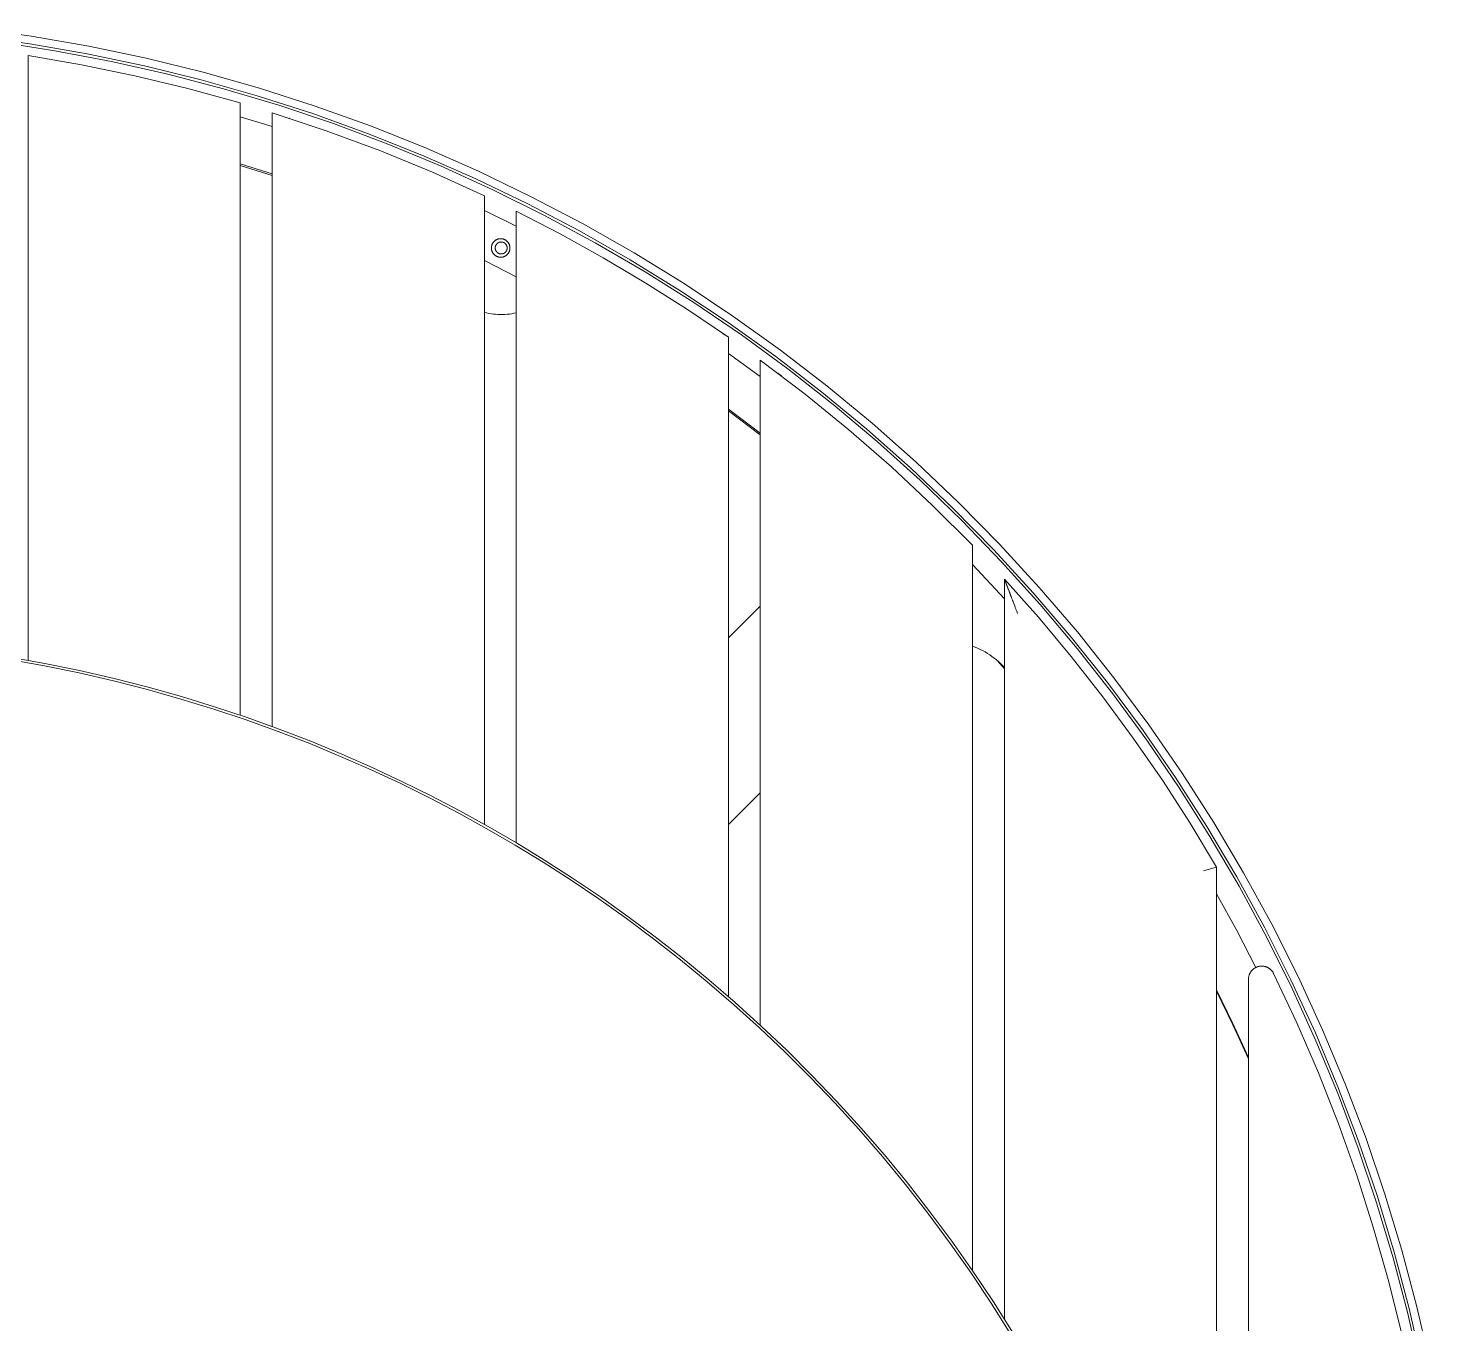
# Model space of a CAD drawing. Header units: millimetres. Extents: x 492 to 7139, y 278 to 5201.
# Drawn here: x 4911 to 5439, y 1213 to 1702 of the extents above; entities that cross this region are included whole.
import ezdxf

# ---------------------------------------------------------------- set-up
doc = ezdxf.new("R2010")
doc.units = ezdxf.units.MM
doc.layers.add('ZANO_R', color=7, linetype='Continuous', lineweight=0)

msp = doc.modelspace()

# ---------------------------------------------------------------- linework, layer by layer
at = {"layer": 'ZANO_R'}
for p, q in [((4890.08, 1701.76), (4911.96, 1698.72)), ((4889.71, 1698.78), (4911.49, 1695.76)), ((4899.53, 1696.5), (4920.99, 1693.18)), ((4911.96, 1698.72), (4933.72, 1694.92)), ((4931.04, 1687.92), (4910.83, 1691.43)), ((4910.83, 1691.43), (4910.83, 1463.36)), ((4911.49, 1695.76), (4933.16, 1691.98)), ((4920.99, 1693.18), (4942.33, 1689.12)), ((4933.16, 1691.98), (4954.68, 1687.46)), ((4933.72, 1694.92), (4955.35, 1690.38)), ((4951.12, 1683.76), (4931.04, 1687.92)), ((4942.33, 1689.12), (4963.51, 1684.34)), ((4954.68, 1687.46), (4976.03, 1682.19)), ((4955.35, 1690.38), (4976.8, 1685.09)), ((4971.06, 1678.95), (4951.12, 1683.76)), ((4963.51, 1684.34), (4984.52, 1678.84)), ((4976.03, 1682.19), (4997.19, 1676.2)), ((4976.8, 1685.09), (4998.05, 1679.07)), ((4990.83, 1673.49), (4971.06, 1678.95)), ((4984.52, 1678.84), (5005.33, 1672.63)), ((4997.19, 1676.2), (5018.12, 1669.47)), ((4998.05, 1679.07), (5019.09, 1672.31)), ((4990.83, 1442.62), (4990.83, 1673.49)), ((5023.22, 1663.03), (5002.83, 1669.84)), ((5002.83, 1669.84), (5002.83, 1438.38)), ((5005.33, 1672.63), (5025.92, 1665.7)), ((5019.09, 1672.31), (5039.88, 1664.84)), ((4990.83, 1668.28), (5002.83, 1664.59)), ((5009.22, 1667.79), (5009.39, 1667.73)), ((5018.12, 1669.47), (5038.82, 1662.03)), ((5025.92, 1665.7), (5046.25, 1658.08)), ((5039.88, 1664.84), (5060.4, 1656.65)), ((5043.37, 1655.53), (5023.22, 1663.03)), ((5038.82, 1662.03), (5059.24, 1653.88)), ((5063.24, 1647.35), (5043.37, 1655.53)), ((5046.25, 1658.08), (5066.32, 1649.77)), ((5060.4, 1656.65), (5080.62, 1647.75)), ((5002.83, 1646.73), (4990.83, 1650.53)), ((4990.83, 1649.91), (5002.83, 1646.11)), ((5059.24, 1653.88), (5079.37, 1645.03)), ((5066.32, 1649.77), (5086.08, 1640.78)), ((5082.83, 1638.5), (5063.24, 1647.35)), ((5079.37, 1645.03), (5099.18, 1635.49)), ((5080.62, 1647.75), (5100.53, 1638.17)), ((5082.83, 1401.5), (5082.83, 1638.5)), ((5086.08, 1640.78), (5105.53, 1631.12)), ((5100.53, 1638.17), (5120.09, 1627.9)), ((5082.83, 1632.96), (5094.83, 1627.08)), ((5099.18, 1635.49), (5118.65, 1625.27)), ((5111.38, 1624.11), (5094.83, 1632.67)), ((5094.83, 1632.67), (5094.83, 1394.55)), ((5105.53, 1631.12), (5124.64, 1620.8)), ((5120.09, 1627.9), (5139.29, 1616.96)), ((5088.32, 1622.26), (5088.2, 1622.24)), ((5088.44, 1622.29), (5088.32, 1622.26)), ((5088.56, 1622.3), (5088.44, 1622.29)), ((5088.68, 1622.31), (5088.56, 1622.3)), ((5088.8, 1622.32), (5088.68, 1622.31)), ((5088.92, 1622.33), (5088.8, 1622.32)), ((5089.04, 1622.33), (5088.92, 1622.33)), ((5089.16, 1622.32), (5089.04, 1622.33)), ((5089.28, 1622.31), (5089.16, 1622.32)), ((5089.4, 1622.3), (5089.28, 1622.31)), ((5089.52, 1622.29), (5089.4, 1622.3)), ((5089.64, 1622.26), (5089.52, 1622.29)), ((5089.76, 1622.24), (5089.64, 1622.26)), ((5127.67, 1615.07), (5111.38, 1624.11)), ((5118.65, 1625.27), (5137.76, 1614.38)), ((5085.49, 1619.07), (5085.48, 1618.95)), ((5085.48, 1618.95), (5085.48, 1618.83)), ((5085.48, 1618.71), (5085.48, 1618.83)), ((5085.49, 1618.59), (5085.48, 1618.71)), ((5085.5, 1619.19), (5085.49, 1619.07)), ((5085.5, 1618.47), (5085.49, 1618.59)), ((5085.51, 1619.31), (5085.5, 1619.19)), ((5085.51, 1618.35), (5085.5, 1618.47)), ((5085.53, 1619.43), (5085.51, 1619.31)), ((5085.53, 1618.23), (5085.51, 1618.35)), ((5085.55, 1619.55), (5085.53, 1619.43)), ((5085.55, 1618.11), (5085.53, 1618.23)), ((5085.58, 1619.66), (5085.55, 1619.55)), ((5085.58, 1617.99), (5085.55, 1618.11)), ((5085.61, 1619.78), (5085.58, 1619.66)), ((5085.61, 1617.87), (5085.58, 1617.99)), ((5085.65, 1619.9), (5085.61, 1619.78)), ((5085.65, 1617.76), (5085.61, 1617.87)), ((5085.69, 1620.01), (5085.65, 1619.9)), ((5085.69, 1617.64), (5085.65, 1617.76)), ((5085.73, 1620.12), (5085.69, 1620.01)), ((5085.73, 1617.53), (5085.69, 1617.64)), ((5085.78, 1620.24), (5085.73, 1620.12)), ((5085.78, 1617.42), (5085.73, 1617.53)), ((5085.83, 1620.35), (5085.78, 1620.24)), ((5085.83, 1617.31), (5085.78, 1617.42)), ((5085.88, 1620.45), (5085.83, 1620.35)), ((5085.88, 1617.2), (5085.83, 1617.31)), ((5085.94, 1620.56), (5085.88, 1620.45)), ((5085.94, 1617.09), (5085.88, 1617.2)), ((5086, 1620.66), (5085.94, 1620.56)), ((5086, 1616.99), (5085.94, 1617.09)), ((5086.07, 1620.77), (5086, 1620.66)), ((5086.07, 1616.89), (5086, 1616.99)), ((5086.13, 1620.86), (5086.07, 1620.77)), ((5086.21, 1620.96), (5086.13, 1620.86)), ((5086.28, 1621.06), (5086.21, 1620.96)), ((5086.36, 1621.15), (5086.28, 1621.06)), ((5086.44, 1621.24), (5086.36, 1621.15)), ((5086.53, 1621.32), (5086.44, 1621.24)), ((5086.61, 1621.41), (5086.53, 1621.32)), ((5086.7, 1621.49), (5086.61, 1621.41)), ((5086.8, 1621.56), (5086.7, 1621.49)), ((5086.89, 1621.64), (5086.8, 1621.56)), ((5086.99, 1621.71), (5086.89, 1621.64)), ((5086.94, 1619.06), (5086.93, 1618.98)), ((5086.93, 1618.98), (5086.93, 1618.9)), ((5086.93, 1618.9), (5086.93, 1618.83)), ((5086.93, 1618.75), (5086.93, 1618.83)), ((5086.93, 1618.67), (5086.93, 1618.75)), ((5086.94, 1618.59), (5086.93, 1618.67)), ((5086.95, 1619.14), (5086.94, 1619.06)), ((5086.95, 1618.52), (5086.94, 1618.59)), ((5086.96, 1619.21), (5086.95, 1619.14)), ((5086.96, 1618.44), (5086.95, 1618.52)), ((5086.98, 1619.29), (5086.96, 1619.21)), ((5086.98, 1618.36), (5086.96, 1618.44)), ((5086.99, 1619.37), (5086.98, 1619.29)), ((5086.99, 1618.29), (5086.98, 1618.36)), ((5087.09, 1621.77), (5086.99, 1621.71)), ((5087.01, 1619.44), (5086.99, 1619.37)), ((5087.01, 1618.21), (5086.99, 1618.29)), ((5087.04, 1619.52), (5087.01, 1619.44)), ((5087.04, 1618.14), (5087.01, 1618.21)), ((5087.06, 1619.59), (5087.04, 1619.52)), ((5087.06, 1618.07), (5087.04, 1618.14)), ((5087.09, 1619.66), (5087.06, 1619.59)), ((5087.09, 1617.99), (5087.06, 1618.07)), ((5087.2, 1621.84), (5087.09, 1621.77)), ((5087.12, 1619.73), (5087.09, 1619.66)), ((5087.12, 1617.92), (5087.09, 1617.99)), ((5087.15, 1619.8), (5087.12, 1619.73)), ((5087.15, 1617.85), (5087.12, 1617.92)), ((5087.19, 1619.87), (5087.15, 1619.8)), ((5087.19, 1617.78), (5087.15, 1617.85)), ((5087.22, 1619.94), (5087.19, 1619.87)), ((5087.22, 1617.71), (5087.19, 1617.78)), ((5087.3, 1621.9), (5087.2, 1621.84)), ((5087.26, 1620.01), (5087.22, 1619.94)), ((5087.26, 1617.65), (5087.22, 1617.71)), ((5087.31, 1620.07), (5087.26, 1620.01)), ((5087.31, 1617.58), (5087.26, 1617.65)), ((5087.41, 1621.95), (5087.3, 1621.9)), ((5087.35, 1620.14), (5087.31, 1620.07)), ((5087.35, 1617.52), (5087.31, 1617.58)), ((5087.4, 1620.2), (5087.35, 1620.14)), ((5087.4, 1617.45), (5087.35, 1617.52)), ((5087.44, 1620.26), (5087.4, 1620.2)), ((5087.44, 1617.39), (5087.4, 1617.45)), ((5087.52, 1622.01), (5087.41, 1621.95)), ((5087.5, 1620.32), (5087.44, 1620.26)), ((5087.5, 1617.34), (5087.44, 1617.39)), ((5087.55, 1620.38), (5087.5, 1620.32)), ((5087.55, 1617.28), (5087.5, 1617.34)), ((5087.63, 1622.05), (5087.52, 1622.01)), ((5087.6, 1620.43), (5087.55, 1620.38)), ((5087.6, 1617.22), (5087.55, 1617.28)), ((5087.66, 1620.49), (5087.6, 1620.43)), ((5087.66, 1617.17), (5087.6, 1617.22)), ((5087.74, 1622.1), (5087.63, 1622.05)), ((5087.72, 1620.54), (5087.66, 1620.49)), ((5087.72, 1617.12), (5087.66, 1617.17)), ((5087.78, 1620.59), (5087.72, 1620.54)), ((5087.78, 1617.07), (5087.72, 1617.12)), ((5087.85, 1622.14), (5087.74, 1622.1)), ((5087.84, 1620.63), (5087.78, 1620.59)), ((5087.84, 1617.02), (5087.78, 1617.07)), ((5087.9, 1620.68), (5087.84, 1620.63)), ((5087.9, 1616.98), (5087.84, 1617.02)), ((5087.97, 1622.18), (5087.85, 1622.14)), ((5087.97, 1620.72), (5087.9, 1620.68)), ((5087.97, 1616.93), (5087.9, 1616.98)), ((5088.08, 1622.21), (5087.97, 1622.18)), ((5088.03, 1620.76), (5087.97, 1620.72)), ((5088.1, 1620.8), (5088.03, 1620.76)), ((5088.2, 1622.24), (5088.08, 1622.21)), ((5088.17, 1620.84), (5088.1, 1620.8)), ((5088.24, 1620.87), (5088.17, 1620.84)), ((5088.31, 1620.9), (5088.24, 1620.87)), ((5088.38, 1620.93), (5088.31, 1620.9)), ((5088.45, 1620.96), (5088.38, 1620.93)), ((5088.53, 1620.98), (5088.45, 1620.96)), ((5088.6, 1621), (5088.53, 1620.98)), ((5088.68, 1621.02), (5088.6, 1621)), ((5088.75, 1621.04), (5088.68, 1621.02)), ((5088.83, 1621.05), (5088.75, 1621.04)), ((5088.91, 1621.06), (5088.83, 1621.05)), ((5088.99, 1621.07), (5088.91, 1621.06)), ((5089.06, 1621.07), (5088.99, 1621.07)), ((5089.14, 1621.08), (5089.06, 1621.07)), ((5089.22, 1621.08), (5089.14, 1621.08)), ((5089.3, 1621.07), (5089.22, 1621.08)), ((5089.37, 1621.07), (5089.3, 1621.07)), ((5089.45, 1621.06), (5089.37, 1621.07)), ((5089.53, 1621.05), (5089.45, 1621.06)), ((5089.6, 1621.04), (5089.53, 1621.05)), ((5089.68, 1621.02), (5089.6, 1621.04)), ((5089.76, 1621), (5089.68, 1621.02)), ((5089.88, 1622.21), (5089.76, 1622.24)), ((5089.83, 1620.98), (5089.76, 1621)), ((5089.9, 1620.96), (5089.83, 1620.98)), ((5089.99, 1622.18), (5089.88, 1622.21)), ((5089.98, 1620.93), (5089.9, 1620.96)), ((5090.05, 1620.9), (5089.98, 1620.93)), ((5090.11, 1622.14), (5089.99, 1622.18)), ((5090.12, 1620.87), (5090.05, 1620.9)), ((5090.22, 1622.1), (5090.11, 1622.14)), ((5090.19, 1620.84), (5090.12, 1620.87)), ((5090.26, 1620.8), (5090.19, 1620.84)), ((5090.33, 1622.05), (5090.22, 1622.1)), ((5090.33, 1620.76), (5090.26, 1620.8)), ((5090.44, 1622.01), (5090.33, 1622.05)), ((5090.39, 1620.72), (5090.33, 1620.76)), ((5090.46, 1620.68), (5090.39, 1620.72)), ((5090.46, 1616.98), (5090.39, 1616.93)), ((5090.55, 1621.95), (5090.44, 1622.01)), ((5090.52, 1620.63), (5090.46, 1620.68)), ((5090.52, 1617.02), (5090.46, 1616.98)), ((5090.58, 1620.59), (5090.52, 1620.63)), ((5090.58, 1617.07), (5090.52, 1617.02)), ((5090.66, 1621.9), (5090.55, 1621.95)), ((5090.64, 1620.54), (5090.58, 1620.59)), ((5090.64, 1617.12), (5090.58, 1617.07)), ((5090.7, 1620.49), (5090.64, 1620.54)), ((5090.7, 1617.17), (5090.64, 1617.12)), ((5090.76, 1621.84), (5090.66, 1621.9)), ((5090.76, 1620.43), (5090.7, 1620.49)), ((5090.76, 1617.22), (5090.7, 1617.17)), ((5090.87, 1621.77), (5090.76, 1621.84)), ((5090.81, 1620.38), (5090.76, 1620.43)), ((5090.81, 1617.28), (5090.76, 1617.22)), ((5090.86, 1620.32), (5090.81, 1620.38)), ((5090.86, 1617.34), (5090.81, 1617.28)), ((5090.91, 1620.26), (5090.86, 1620.32)), ((5090.91, 1617.39), (5090.86, 1617.34)), ((5090.97, 1621.71), (5090.87, 1621.77)), ((5090.96, 1620.2), (5090.91, 1620.26)), ((5090.96, 1617.45), (5090.91, 1617.39)), ((5091.01, 1620.14), (5090.96, 1620.2)), ((5091.01, 1617.52), (5090.96, 1617.45)), ((5091.07, 1621.64), (5090.97, 1621.71)), ((5091.05, 1620.07), (5091.01, 1620.14)), ((5091.05, 1617.58), (5091.01, 1617.52)), ((5091.09, 1620.01), (5091.05, 1620.07)), ((5091.09, 1617.65), (5091.05, 1617.58)), ((5091.16, 1621.56), (5091.07, 1621.64)), ((5091.13, 1619.94), (5091.09, 1620.01)), ((5091.13, 1617.71), (5091.09, 1617.65)), ((5091.17, 1619.87), (5091.13, 1619.94)), ((5091.17, 1617.78), (5091.13, 1617.71)), ((5091.26, 1621.49), (5091.16, 1621.56)), ((5091.21, 1619.8), (5091.17, 1619.87)), ((5091.21, 1617.85), (5091.17, 1617.78)), ((5091.24, 1619.73), (5091.21, 1619.8)), ((5091.24, 1617.92), (5091.21, 1617.85)), ((5091.27, 1619.66), (5091.24, 1619.73)), ((5091.27, 1617.99), (5091.24, 1617.92)), ((5091.35, 1621.41), (5091.26, 1621.49)), ((5091.3, 1619.59), (5091.27, 1619.66)), ((5091.3, 1618.07), (5091.27, 1617.99)), ((5091.32, 1619.52), (5091.3, 1619.59)), ((5091.32, 1618.14), (5091.3, 1618.07)), ((5091.34, 1619.44), (5091.32, 1619.52)), ((5091.34, 1618.21), (5091.32, 1618.14)), ((5091.36, 1619.37), (5091.34, 1619.44)), ((5091.36, 1618.29), (5091.34, 1618.21)), ((5091.43, 1621.32), (5091.35, 1621.41)), ((5091.38, 1619.29), (5091.36, 1619.37)), ((5091.38, 1618.36), (5091.36, 1618.29)), ((5091.4, 1619.21), (5091.38, 1619.29)), ((5091.4, 1618.44), (5091.38, 1618.36)), ((5091.41, 1619.14), (5091.4, 1619.21)), ((5091.41, 1618.52), (5091.4, 1618.44)), ((5091.42, 1619.06), (5091.41, 1619.14)), ((5091.42, 1618.59), (5091.41, 1618.52)), ((5091.42, 1618.98), (5091.42, 1619.06)), ((5091.43, 1618.9), (5091.42, 1618.98)), ((5091.43, 1618.75), (5091.42, 1618.67)), ((5091.42, 1618.67), (5091.42, 1618.59)), ((5091.52, 1621.24), (5091.43, 1621.32)), ((5091.43, 1618.83), (5091.43, 1618.9)), ((5091.43, 1618.83), (5091.43, 1618.75)), ((5091.6, 1621.15), (5091.52, 1621.24)), ((5091.68, 1621.06), (5091.6, 1621.15)), ((5091.75, 1620.96), (5091.68, 1621.06)), ((5091.83, 1620.86), (5091.75, 1620.96)), ((5091.89, 1620.77), (5091.83, 1620.86)), ((5091.96, 1620.66), (5091.89, 1620.77)), ((5091.96, 1616.99), (5091.89, 1616.89)), ((5092.02, 1620.56), (5091.96, 1620.66)), ((5092.02, 1617.09), (5091.96, 1616.99)), ((5092.08, 1620.45), (5092.02, 1620.56)), ((5092.08, 1617.2), (5092.02, 1617.09)), ((5092.13, 1620.35), (5092.08, 1620.45)), ((5092.13, 1617.31), (5092.08, 1617.2)), ((5092.18, 1620.24), (5092.13, 1620.35)), ((5092.18, 1617.42), (5092.13, 1617.31)), ((5092.23, 1620.12), (5092.18, 1620.24)), ((5092.23, 1617.53), (5092.18, 1617.42)), ((5092.27, 1620.01), (5092.23, 1620.12)), ((5092.27, 1617.64), (5092.23, 1617.53)), ((5092.31, 1619.9), (5092.27, 1620.01)), ((5092.31, 1617.76), (5092.27, 1617.64)), ((5092.35, 1619.78), (5092.31, 1619.9)), ((5092.35, 1617.87), (5092.31, 1617.76)), ((5092.38, 1619.66), (5092.35, 1619.78)), ((5092.38, 1617.99), (5092.35, 1617.87)), ((5092.41, 1619.55), (5092.38, 1619.66)), ((5092.41, 1618.11), (5092.38, 1617.99)), ((5092.43, 1619.43), (5092.41, 1619.55)), ((5092.43, 1618.23), (5092.41, 1618.11)), ((5092.45, 1619.31), (5092.43, 1619.43)), ((5092.45, 1618.35), (5092.43, 1618.23)), ((5092.46, 1619.19), (5092.45, 1619.31)), ((5092.46, 1618.47), (5092.45, 1618.35)), ((5092.47, 1619.07), (5092.46, 1619.19)), ((5092.47, 1618.59), (5092.46, 1618.47)), ((5092.48, 1618.95), (5092.47, 1619.07)), ((5092.48, 1618.71), (5092.47, 1618.59)), ((5092.48, 1618.83), (5092.48, 1618.95)), ((5092.48, 1618.83), (5092.48, 1618.71)), ((5124.64, 1620.8), (5143.39, 1609.84)), ((5139.29, 1616.96), (5158.1, 1605.37)), ((5094.83, 1607.98), (5082.83, 1614.07)), ((5086.13, 1616.79), (5086.07, 1616.89)), ((5086.21, 1616.69), (5086.13, 1616.79)), ((5086.28, 1616.6), (5086.21, 1616.69)), ((5086.36, 1616.51), (5086.28, 1616.6)), ((5086.44, 1616.42), (5086.36, 1616.51)), ((5086.53, 1616.33), (5086.44, 1616.42)), ((5086.61, 1616.25), (5086.53, 1616.33)), ((5086.7, 1616.17), (5086.61, 1616.25)), ((5086.8, 1616.09), (5086.7, 1616.17)), ((5086.89, 1616.02), (5086.8, 1616.09)), ((5086.99, 1615.95), (5086.89, 1616.02)), ((5087.09, 1615.88), (5086.99, 1615.95)), ((5087.2, 1615.82), (5087.09, 1615.88)), ((5087.3, 1615.76), (5087.2, 1615.82)), ((5087.41, 1615.7), (5087.3, 1615.76)), ((5087.52, 1615.65), (5087.41, 1615.7)), ((5087.63, 1615.6), (5087.52, 1615.65)), ((5087.74, 1615.55), (5087.63, 1615.6)), ((5087.85, 1615.51), (5087.74, 1615.55)), ((5087.97, 1615.48), (5087.85, 1615.51)), ((5088.03, 1616.89), (5087.97, 1616.93)), ((5088.08, 1615.44), (5087.97, 1615.48)), ((5088.1, 1616.85), (5088.03, 1616.89)), ((5088.2, 1615.41), (5088.08, 1615.44)), ((5088.17, 1616.82), (5088.1, 1616.85)), ((5088.24, 1616.78), (5088.17, 1616.82)), ((5088.32, 1615.39), (5088.2, 1615.41)), ((5088.31, 1616.75), (5088.24, 1616.78)), ((5088.38, 1616.72), (5088.31, 1616.75)), ((5088.44, 1615.37), (5088.32, 1615.39)), ((5088.45, 1616.7), (5088.38, 1616.72)), ((5088.56, 1615.35), (5088.44, 1615.37)), ((5088.53, 1616.67), (5088.45, 1616.7)), ((5088.6, 1616.65), (5088.53, 1616.67)), ((5088.68, 1615.34), (5088.56, 1615.35)), ((5088.68, 1616.63), (5088.6, 1616.65)), ((5088.75, 1616.62), (5088.68, 1616.63)), ((5088.8, 1615.33), (5088.68, 1615.34)), ((5088.83, 1616.6), (5088.75, 1616.62)), ((5088.92, 1615.33), (5088.8, 1615.33)), ((5088.91, 1616.59), (5088.83, 1616.6)), ((5088.99, 1616.59), (5088.91, 1616.59)), ((5089.04, 1615.33), (5088.92, 1615.33)), ((5089.06, 1616.58), (5088.99, 1616.59)), ((5089.16, 1615.33), (5089.04, 1615.33)), ((5089.14, 1616.58), (5089.06, 1616.58)), ((5089.22, 1616.58), (5089.14, 1616.58)), ((5089.28, 1615.34), (5089.16, 1615.33)), ((5089.3, 1616.58), (5089.22, 1616.58)), ((5089.4, 1615.35), (5089.28, 1615.34)), ((5089.37, 1616.59), (5089.3, 1616.58)), ((5089.45, 1616.59), (5089.37, 1616.59)), ((5089.52, 1615.37), (5089.4, 1615.35)), ((5089.53, 1616.6), (5089.45, 1616.59)), ((5089.64, 1615.39), (5089.52, 1615.37)), ((5089.6, 1616.62), (5089.53, 1616.6)), ((5089.68, 1616.63), (5089.6, 1616.62)), ((5089.76, 1615.41), (5089.64, 1615.39)), ((5089.76, 1616.65), (5089.68, 1616.63)), ((5089.83, 1616.67), (5089.76, 1616.65)), ((5089.88, 1615.44), (5089.76, 1615.41)), ((5089.9, 1616.7), (5089.83, 1616.67)), ((5089.99, 1615.48), (5089.88, 1615.44)), ((5089.98, 1616.72), (5089.9, 1616.7)), ((5090.05, 1616.75), (5089.98, 1616.72)), ((5090.11, 1615.51), (5089.99, 1615.48)), ((5090.12, 1616.78), (5090.05, 1616.75)), ((5090.22, 1615.55), (5090.11, 1615.51)), ((5090.19, 1616.82), (5090.12, 1616.78)), ((5090.26, 1616.85), (5090.19, 1616.82)), ((5090.33, 1615.6), (5090.22, 1615.55)), ((5090.33, 1616.89), (5090.26, 1616.85)), ((5090.39, 1616.93), (5090.33, 1616.89)), ((5090.44, 1615.65), (5090.33, 1615.6)), ((5090.55, 1615.7), (5090.44, 1615.65)), ((5090.66, 1615.76), (5090.55, 1615.7)), ((5090.76, 1615.82), (5090.66, 1615.76)), ((5090.87, 1615.88), (5090.76, 1615.82)), ((5090.97, 1615.95), (5090.87, 1615.88)), ((5091.07, 1616.02), (5090.97, 1615.95)), ((5091.16, 1616.09), (5091.07, 1616.02)), ((5091.26, 1616.17), (5091.16, 1616.09)), ((5091.35, 1616.25), (5091.26, 1616.17)), ((5091.43, 1616.33), (5091.35, 1616.25)), ((5091.52, 1616.42), (5091.43, 1616.33)), ((5091.6, 1616.51), (5091.52, 1616.42)), ((5091.68, 1616.6), (5091.6, 1616.51)), ((5091.75, 1616.69), (5091.68, 1616.6)), ((5091.83, 1616.79), (5091.75, 1616.69)), ((5091.89, 1616.89), (5091.83, 1616.79)), ((5143.68, 1605.56), (5127.67, 1615.07)), ((5137.76, 1614.38), (5156.48, 1602.84)), ((5143.39, 1609.84), (5161.75, 1598.24)), ((5159.41, 1595.57), (5143.68, 1605.56)), ((5156.48, 1602.84), (5174.79, 1590.67)), ((5158.1, 1605.37), (5176.49, 1593.14)), ((5161.75, 1598.24), (5179.7, 1586.02)), ((5083.67, 1594.34), (5082.83, 1594.54)), ((5084.52, 1594.16), (5083.67, 1594.34)), ((5085.37, 1594.02), (5084.52, 1594.16)), ((5086.23, 1593.9), (5085.37, 1594.02)), ((5087.09, 1593.82), (5086.23, 1593.9)), ((5087.96, 1593.76), (5087.09, 1593.82)), ((5088.82, 1593.73), (5087.96, 1593.76)), ((5089.69, 1593.73), (5088.82, 1593.73)), ((5090.55, 1593.77), (5089.69, 1593.73)), ((5091.42, 1593.83), (5090.55, 1593.77)), ((5092.28, 1593.92), (5091.42, 1593.83)), ((5093.13, 1594.04), (5092.28, 1593.92)), ((5093.99, 1594.19), (5093.13, 1594.04)), ((5094.83, 1594.37), (5093.99, 1594.19)), ((5174.83, 1585.13), (5159.41, 1595.57)), ((5174.79, 1590.67), (5192.67, 1577.86)), ((5176.49, 1593.14), (5194.46, 1580.27)), ((5173.64, 1585.96), (5172.68, 1586.63)), ((5172.8, 1586.54), (5173.63, 1585.97)), ((5179.7, 1586.02), (5197.23, 1573.19)), ((5174.83, 1336.56), (5174.83, 1585.13)), ((5194.46, 1580.27), (5211.97, 1566.8)), ((5174.83, 1579.02), (5186.83, 1570.32)), ((5203.75, 1563.67), (5186.83, 1576.53)), ((5186.83, 1576.53), (5186.83, 1325.78)), ((5192.67, 1577.86), (5210.09, 1564.45)), ((5193.49, 1571.58), (5194.79, 1570.59)), ((5197.23, 1573.19), (5214.3, 1559.78)), ((5210.09, 1564.45), (5227.05, 1550.45)), ((5211.97, 1566.8), (5229, 1552.73)), ((5220.23, 1550.24), (5203.75, 1563.67)), ((5214.3, 1559.78), (5230.91, 1545.79)), ((5186.83, 1548.97), (5174.83, 1558.05)), ((5174.83, 1557.47), (5186.83, 1548.4)), ((5236.25, 1536.27), (5220.23, 1550.24)), ((5227.05, 1550.45), (5243.51, 1535.87)), ((5229, 1552.73), (5245.54, 1538.08)), ((5230.91, 1545.79), (5247.04, 1531.24)), ((5245.54, 1538.08), (5261.56, 1522.86)), ((5251.79, 1521.76), (5236.25, 1536.27)), ((5243.51, 1535.87), (5259.45, 1520.72)), ((5247.04, 1531.24), (5262.65, 1516.15)), ((5261.56, 1522.86), (5277.04, 1507.11)), ((5266.83, 1506.74), (5251.79, 1521.76)), ((5259.45, 1520.72), (5274.87, 1505.04)), ((5262.65, 1516.15), (5277.74, 1500.53)), ((5265.5, 1508.12), (5265.67, 1507.94)), ((5266.83, 1233.22), (5266.83, 1506.74)), ((5277.04, 1507.11), (5291.98, 1490.82)), ((5274.87, 1505.04), (5289.73, 1488.84)), ((5266.83, 1499.52), (5278.83, 1486.57)), ((5277.74, 1500.53), (5292.29, 1484.41)), ((5278.84, 1493.99), (5278.83, 1494)), ((5291.66, 1479.56), (5278.83, 1494)), ((5278.83, 1494), (5278.83, 1214.96)), ((5278.84, 1493.99), (5278.84, 1493.98)), ((5278.84, 1493.97), (5278.84, 1493.98)), ((5278.84, 1493.97), (5278.85, 1493.96)), ((5278.85, 1493.95), (5278.85, 1493.96)), ((5278.85, 1493.95), (5278.86, 1493.94)), ((5278.86, 1493.93), (5278.86, 1493.94)), ((5278.87, 1493.91), (5278.86, 1493.93)), ((5278.86, 1493.93), (5278.86, 1493.93)), ((5278.89, 1493.85), (5278.87, 1493.91)), ((5278.87, 1493.91), (5278.87, 1493.91)), ((5278.89, 1493.85), (5278.9, 1493.82)), ((5278.94, 1493.73), (5278.9, 1493.82)), ((5278.94, 1493.73), (5278.94, 1493.72)), ((5278.96, 1493.68), (5278.94, 1493.72)), ((5278.96, 1493.68), (5278.97, 1493.66)), ((5278.98, 1493.63), (5278.97, 1493.66)), ((5278.98, 1493.63), (5278.99, 1493.59)), ((5279.02, 1493.53), (5278.99, 1493.59)), ((5279.02, 1493.53), (5279.02, 1493.52)), ((5279.04, 1493.48), (5279.02, 1493.52)), ((5279.04, 1493.48), (5279.05, 1493.45)), ((5279.08, 1493.37), (5279.05, 1493.45)), ((5279.08, 1493.37), (5279.11, 1493.3)), ((5279.11, 1493.28), (5279.11, 1493.3)), ((5279.11, 1493.28), (5279.14, 1493.22)), ((5279.15, 1493.18), (5279.14, 1493.22)), ((5279.15, 1493.18), (5279.17, 1493.13)), ((5279.19, 1493.08), (5279.17, 1493.13)), ((5279.19, 1493.08), (5279.2, 1493.05)), ((5279.23, 1492.98), (5279.2, 1493.05)), ((5279.23, 1492.98), (5279.24, 1492.96)), ((5279.27, 1492.87), (5279.24, 1492.96)), ((5279.27, 1492.87), (5279.31, 1492.78)), ((5279.31, 1492.77), (5279.31, 1492.78)), ((5279.31, 1492.77), (5279.34, 1492.69)), ((5279.35, 1492.67), (5279.34, 1492.69)), ((5279.35, 1492.67), (5279.38, 1492.6)), ((5279.39, 1492.57), (5279.38, 1492.6)), ((5279.39, 1492.57), (5279.41, 1492.5)), ((5279.43, 1492.47), (5279.41, 1492.5)), ((5279.43, 1492.47), (5279.45, 1492.41)), ((5279.47, 1492.37), (5279.45, 1492.41)), ((5279.47, 1492.37), (5279.49, 1492.31)), ((5279.51, 1492.26), (5279.49, 1492.31)), ((5279.51, 1492.26), (5279.53, 1492.21)), ((5279.55, 1492.16), (5279.53, 1492.21)), ((5279.55, 1492.16), (5279.57, 1492.11)), ((5279.59, 1492.06), (5279.57, 1492.11)), ((5279.59, 1492.06), (5279.64, 1491.91)), ((5279.67, 1491.85), (5279.64, 1491.91)), ((5279.67, 1491.85), (5279.72, 1491.71)), ((5279.74, 1491.65), (5279.72, 1491.71)), ((5279.74, 1491.65), (5279.8, 1491.51)), ((5279.82, 1491.44), (5279.8, 1491.51)), ((5279.82, 1491.44), (5279.88, 1491.3)), ((5279.9, 1491.24), (5279.88, 1491.3)), ((5279.9, 1491.24), (5279.96, 1491.09)), ((5279.98, 1491.03), (5279.96, 1491.09)), ((5279.98, 1491.03), (5280.04, 1490.88)), ((5280.06, 1490.83), (5280.04, 1490.88)), ((5280.06, 1490.83), (5280.13, 1490.66)), ((5280.14, 1490.62), (5280.13, 1490.66)), ((5280.14, 1490.62), (5280.21, 1490.45)), ((5280.22, 1490.42), (5280.21, 1490.45)), ((5280.22, 1490.42), (5280.29, 1490.23)), ((5280.3, 1490.21), (5280.29, 1490.23)), ((5280.3, 1490.21), (5280.37, 1490.02)), ((5291.98, 1490.82), (5306.34, 1474.04)), ((5280.62, 1489.39), (5280.37, 1490.02)), ((5280.62, 1489.39), (5280.63, 1489.36)), ((5280.7, 1489.18), (5280.63, 1489.36)), ((5280.7, 1489.18), (5280.71, 1489.14)), ((5280.77, 1488.98), (5280.71, 1489.14)), ((5280.77, 1488.98), (5280.8, 1488.92)), ((5280.85, 1488.77), (5280.8, 1488.92)), ((5280.85, 1488.77), (5280.88, 1488.69)), ((5280.93, 1488.57), (5280.88, 1488.69)), ((5280.93, 1488.57), (5280.97, 1488.47)), ((5281.01, 1488.36), (5280.97, 1488.47)), ((5281.01, 1488.36), (5281.06, 1488.25)), ((5281.09, 1488.16), (5281.06, 1488.25)), ((5281.09, 1488.16), (5281.14, 1488.02)), ((5281.17, 1487.95), (5281.14, 1488.02)), ((5281.17, 1487.95), (5281.23, 1487.8)), ((5281.25, 1487.74), (5281.23, 1487.8)), ((5281.25, 1487.74), (5281.31, 1487.58)), ((5281.33, 1487.54), (5281.31, 1487.58)), ((5281.33, 1487.54), (5281.4, 1487.35)), ((5281.49, 1487.12), (5281.4, 1487.35)), ((5281.49, 1487.12), (5281.57, 1486.9)), ((5281.64, 1486.71), (5281.57, 1486.9)), ((5281.64, 1486.71), (5281.75, 1486.44)), ((5281.8, 1486.3), (5281.75, 1486.44)), ((5281.8, 1486.3), (5281.92, 1485.99)), ((5281.96, 1485.89), (5281.92, 1485.99)), ((5281.96, 1485.89), (5282.09, 1485.53)), ((5282.11, 1485.48), (5282.09, 1485.53)), ((5282.11, 1485.48), (5282.27, 1485.07)), ((5282.74, 1483.83), (5282.27, 1485.07)), ((5289.73, 1488.84), (5304.03, 1472.13)), ((5174.83, 1471.86), (5186.83, 1483.77)), ((5282.74, 1483.83), (5282.79, 1483.7)), ((5282.9, 1483.42), (5282.79, 1483.7)), ((5282.9, 1483.42), (5282.96, 1483.24)), ((5283.05, 1483.01), (5282.96, 1483.24)), ((5283.05, 1483.01), (5283.14, 1482.78)), ((5283.21, 1482.59), (5283.14, 1482.78)), ((5283.21, 1482.59), (5283.31, 1482.32)), ((5283.37, 1482.18), (5283.31, 1482.32)), ((5283.37, 1482.18), (5283.49, 1481.86)), ((5283.83, 1480.94), (5283.49, 1481.86)), ((5292.29, 1484.41), (5306.28, 1467.8)), ((5304.04, 1464.74), (5291.66, 1479.56)), ((5304.03, 1472.13), (5317.74, 1454.93)), ((5306.34, 1474.04), (5320.12, 1456.76)), ((4917.18, 1462.17), (4903.93, 1464.56)), ((5267.8, 1468.28), (5266.83, 1468.65)), ((5268.76, 1467.88), (5267.8, 1468.28)), ((5269.71, 1467.44), (5268.76, 1467.88)), ((5270.64, 1466.98), (5269.71, 1467.44)), ((5271.55, 1466.48), (5270.64, 1466.98)), ((5272.44, 1465.95), (5271.55, 1466.48)), ((5273.32, 1465.39), (5272.44, 1465.95)), ((5274.17, 1464.8), (5273.32, 1465.39)), ((5275.01, 1464.18), (5274.17, 1464.8)), ((5275.82, 1463.53), (5275.01, 1464.18)), ((5315.96, 1449.55), (5304.04, 1464.74)), ((5306.28, 1467.8), (5319.7, 1450.72)), ((4903.77, 1463.63), (4916.99, 1461.25)), ((4916.99, 1461.25), (4930.08, 1458.56)), ((4930.29, 1459.48), (4917.18, 1462.17)), ((4930.08, 1458.56), (4943.02, 1455.58)), ((4943.26, 1456.5), (4930.29, 1459.48)), ((5276.61, 1462.85), (5275.82, 1463.53)), ((5276.39, 1463.04), (5278.83, 1460.17)), ((5277.38, 1462.15), (5276.61, 1462.85)), ((5278.12, 1461.42), (5277.38, 1462.15)), ((5278.83, 1460.66), (5278.12, 1461.42)), ((4943.02, 1455.58), (4955.8, 1452.31)), ((4956.06, 1453.22), (4943.26, 1456.5)), ((4968.69, 1449.66), (4956.06, 1453.22)), ((5317.74, 1454.93), (5330.85, 1437.28)), ((5320.12, 1456.76), (5333.29, 1439.03)), ((4955.8, 1452.31), (4968.4, 1448.75)), ((4968.4, 1448.75), (4980.84, 1444.93)), ((4981.14, 1445.83), (4968.69, 1449.66)), ((5327.41, 1434), (5315.96, 1449.55)), ((5319.7, 1450.72), (5332.52, 1433.2)), ((4980.84, 1444.93), (4993.09, 1440.85)), ((4993.41, 1441.74), (4981.14, 1445.83)), ((4993.09, 1440.85), (5005.14, 1436.51)), ((5005.49, 1437.39), (4993.41, 1441.74)), ((5017.37, 1432.8), (5005.49, 1437.39)), ((5333.29, 1439.03), (5345.84, 1420.84)), ((5005.14, 1436.51), (5017, 1431.93)), ((5029.05, 1427.98), (5017.37, 1432.8)), ((5338.38, 1418.11), (5327.41, 1434)), ((5330.85, 1437.28), (5343.34, 1419.18)), ((5332.52, 1433.2), (5344.74, 1415.24)), ((5017, 1431.93), (5028.66, 1427.11)), ((5028.66, 1427.11), (5040.11, 1422.08)), ((5040.52, 1422.93), (5029.05, 1427.98)), ((5040.11, 1422.08), (5051.34, 1416.83)), ((5051.78, 1417.67), (5040.52, 1422.93)), ((5051.34, 1416.83), (5062.36, 1411.37)), ((5062.81, 1412.21), (5051.78, 1417.67)), ((5348.85, 1401.89), (5338.38, 1418.11)), ((5343.34, 1419.18), (5355.2, 1400.66)), ((5345.84, 1420.84), (5357.75, 1402.24)), ((5062.36, 1411.37), (5073.15, 1405.73)), ((5073.63, 1406.56), (5062.81, 1412.21)), ((5186.83, 1413.32), (5174.83, 1401.4)), ((5344.74, 1415.24), (5356.34, 1396.88)), ((5073.15, 1405.73), (5083.82, 1399.84)), ((5084.32, 1400.66), (5073.63, 1406.56)), ((5094.96, 1394.47), (5084.32, 1400.66)), ((5358.83, 1385.36), (5348.85, 1401.89)), ((5355.2, 1400.66), (5366.41, 1381.75)), ((5357.75, 1402.24), (5369.02, 1383.23)), ((5083.82, 1399.84), (5094.45, 1393.67)), ((5356.34, 1396.88), (5367.31, 1378.14)), ((5094.45, 1393.67), (5105.03, 1387.2)), ((5105.56, 1387.99), (5094.96, 1394.47)), ((5105.03, 1387.2), (5115.55, 1380.44)), ((5116.1, 1381.22), (5105.56, 1387.99)), ((5353.83, 1384.01), (5358.83, 1385.36)), ((5358.23, 1386.4), (5358.83, 1385.36)), ((5358.83, 990.82), (5358.83, 1385.36)), ((5115.55, 1380.44), (5125.99, 1373.38)), ((5126.56, 1374.14), (5116.1, 1381.22)), ((5366.41, 1381.75), (5376.97, 1362.46)), ((5369.02, 1383.23), (5379.62, 1363.85)), ((5136.94, 1366.77), (5126.56, 1374.14)), ((5358.83, 1375.32), (5366.4, 1361.51)), ((5367.31, 1378.14), (5377.63, 1359.03)), ((5125.99, 1373.38), (5136.35, 1366.02)), ((5136.35, 1366.02), (5146.62, 1358.36)), ((5147.23, 1359.1), (5136.94, 1366.77)), ((5379.62, 1363.85), (5389.55, 1344.11)), ((5146.62, 1358.36), (5156.79, 1350.4)), ((5157.41, 1351.13), (5147.23, 1359.1)), ((5366.4, 1361.51), (5373.61, 1347.53)), ((5376.97, 1362.46), (5386.85, 1342.81)), ((5377.63, 1359.03), (5387.29, 1339.58)), ((5156.79, 1350.4), (5166.83, 1342.15)), ((5167.48, 1342.86), (5157.41, 1351.13)), ((5373.48, 1347.46), (5373.64, 1347.54)), ((5373.64, 1347.54), (5373.79, 1347.61)), ((5373.79, 1347.61), (5373.96, 1347.68)), ((5373.96, 1347.68), (5374.12, 1347.74)), ((5374.12, 1347.74), (5374.28, 1347.8)), ((5374.28, 1347.8), (5374.45, 1347.85)), ((5374.45, 1347.85), (5374.62, 1347.9)), ((5374.62, 1347.9), (5374.79, 1347.93)), ((5374.79, 1347.93), (5374.96, 1347.97)), ((5374.96, 1347.97), (5375.13, 1348)), ((5375.13, 1348), (5375.3, 1348.02)), ((5375.3, 1348.02), (5375.48, 1348.03)), ((5375.48, 1348.03), (5375.65, 1348.04)), ((5375.65, 1348.04), (5375.83, 1348.05)), ((5375.83, 1348.05), (5376, 1348.04)), ((5376, 1348.04), (5376.18, 1348.03)), ((5376.18, 1348.03), (5376.35, 1348.02)), ((5376.35, 1348.02), (5376.52, 1348)), ((5376.52, 1348), (5376.69, 1347.97)), ((5376.69, 1347.97), (5376.87, 1347.94)), ((5376.87, 1347.94), (5377.04, 1347.9)), ((5377.04, 1347.9), (5377.2, 1347.85)), ((5377.2, 1347.85), (5377.37, 1347.8)), ((5377.37, 1347.8), (5377.54, 1347.75)), ((5377.54, 1347.75), (5377.7, 1347.68)), ((5377.7, 1347.68), (5377.86, 1347.62)), ((5377.86, 1347.62), (5378.02, 1347.54)), ((5378.02, 1347.54), (5378.17, 1347.46)), ((5177.41, 1334.3), (5167.48, 1342.86)), ((5370.83, 1343.05), (5370.84, 1343.22)), ((5370.83, 1343.05), (5370.83, 791.1)), ((5370.84, 1343.39), (5370.86, 1343.57)), ((5370.84, 1343.22), (5370.84, 1343.39)), ((5370.86, 1343.57), (5370.88, 1343.74)), ((5370.88, 1343.74), (5370.91, 1343.91)), ((5370.91, 1343.91), (5370.94, 1344.08)), ((5370.94, 1344.08), (5370.98, 1344.25)), ((5370.98, 1344.25), (5371.03, 1344.42)), ((5371.03, 1344.42), (5371.08, 1344.59)), ((5371.08, 1344.59), (5371.13, 1344.75)), ((5371.13, 1344.75), (5371.2, 1344.92)), ((5371.2, 1344.92), (5371.26, 1345.08)), ((5371.26, 1345.08), (5371.34, 1345.24)), ((5371.34, 1345.24), (5371.42, 1345.39)), ((5371.42, 1345.39), (5371.5, 1345.54)), ((5371.5, 1345.54), (5371.59, 1345.69)), ((5371.59, 1345.69), (5371.69, 1345.84)), ((5371.69, 1345.84), (5371.79, 1345.98)), ((5371.79, 1345.98), (5371.89, 1346.12)), ((5371.89, 1346.12), (5372, 1346.26)), ((5372, 1346.26), (5372.11, 1346.39)), ((5372.11, 1346.39), (5372.23, 1346.52)), ((5372.23, 1346.52), (5372.36, 1346.64)), ((5372.36, 1346.64), (5372.48, 1346.76)), ((5372.48, 1346.76), (5372.62, 1346.87)), ((5372.62, 1346.87), (5372.75, 1346.98)), ((5372.75, 1346.98), (5372.89, 1347.09)), ((5372.89, 1347.09), (5373.03, 1347.19)), ((5373.03, 1347.19), (5373.18, 1347.28)), ((5373.18, 1347.28), (5373.33, 1347.37)), ((5373.33, 1347.37), (5373.48, 1347.46)), ((5378.17, 1347.46), (5378.33, 1347.38)), ((5378.33, 1347.38), (5378.48, 1347.29)), ((5378.48, 1347.29), (5378.62, 1347.19)), ((5378.62, 1347.19), (5378.76, 1347.09)), ((5378.76, 1347.09), (5378.9, 1346.99)), ((5378.9, 1346.99), (5379.04, 1346.88)), ((5379.04, 1346.88), (5379.17, 1346.77)), ((5379.17, 1346.77), (5379.3, 1346.65)), ((5379.3, 1346.65), (5379.42, 1346.52)), ((5379.42, 1346.52), (5379.54, 1346.4)), ((5379.54, 1346.4), (5379.66, 1346.27)), ((5379.66, 1346.27), (5379.77, 1346.13)), ((5379.77, 1346.13), (5379.87, 1345.99)), ((5379.87, 1345.99), (5379.97, 1345.85)), ((5379.97, 1345.85), (5380.07, 1345.7)), ((5380.07, 1345.7), (5380.16, 1345.55)), ((5380.16, 1345.55), (5380.24, 1345.4)), ((5380.24, 1345.4), (5380.32, 1345.25)), ((5380.32, 1345.25), (5389.08, 1326.63)), ((5386.85, 1342.81), (5396.05, 1322.84)), ((5389.55, 1344.11), (5398.79, 1324.04)), ((5166.83, 1342.15), (5176.75, 1333.6)), ((5364.98, 1326.37), (5358.83, 1339.07)), ((5358.83, 1338.63), (5364.98, 1325.93)), ((5387.29, 1339.58), (5396.28, 1319.81)), ((5176.75, 1333.6), (5186.53, 1324.76)), ((5187.21, 1325.44), (5177.41, 1334.3)), ((5370.83, 1313.52), (5364.98, 1326.37)), ((5389.08, 1326.63), (5397.22, 1307.73)), ((5186.53, 1324.76), (5196.15, 1315.62)), ((5196.85, 1316.28), (5187.21, 1325.44)), ((5364.98, 1325.93), (5370.83, 1313.1)), ((5396.05, 1322.84), (5404.55, 1302.56)), ((5398.79, 1324.04), (5407.34, 1303.67)), ((5206.32, 1306.84), (5196.85, 1316.28)), ((5396.28, 1319.81), (5404.59, 1299.75)), ((5196.15, 1315.62), (5205.6, 1306.2)), ((5205.6, 1306.2), (5214.88, 1296.48)), ((5215.61, 1297.11), (5206.32, 1306.84)), ((5397.22, 1307.73), (5404.74, 1288.59)), ((5404.55, 1302.56), (5412.35, 1282)), ((5407.34, 1303.67), (5415.17, 1283.01)), ((5214.88, 1296.48), (5223.97, 1286.49)), ((5224.72, 1287.1), (5215.61, 1297.11)), ((5404.59, 1299.75), (5412.21, 1279.41)), ((5223.97, 1286.49), (5232.86, 1276.22)), ((5233.62, 1276.81), (5224.72, 1287.1)), ((5404.74, 1288.59), (5411.64, 1269.2)), ((5412.21, 1279.41), (5419.13, 1258.83)), ((5412.35, 1282), (5419.43, 1261.18)), ((5415.17, 1283.01), (5422.29, 1262.09)), ((5232.86, 1276.22), (5241.53, 1265.68)), ((5242.31, 1266.25), (5233.62, 1276.81)), ((5411.64, 1269.2), (5417.9, 1249.61)), ((5241.53, 1265.68), (5249.98, 1254.87)), ((5250.78, 1255.43), (5242.31, 1266.25)), ((5419.13, 1258.83), (5425.35, 1238.02)), ((5419.43, 1261.18), (5425.79, 1240.13)), ((5422.29, 1262.09), (5428.68, 1240.95)), ((5249.98, 1254.87), (5258.19, 1243.81)), ((5259, 1244.34), (5250.78, 1255.43)), ((5417.9, 1249.61), (5423.52, 1229.81)), ((5258.19, 1243.81), (5266.16, 1232.49)), ((5266.98, 1233), (5259, 1244.34)), ((5425.35, 1238.02), (5430.85, 1217.01)), ((5425.79, 1240.13), (5431.42, 1218.87)), ((5428.68, 1240.95), (5434.33, 1219.59)), ((5266.16, 1232.49), (5273.86, 1220.94)), ((5274.7, 1221.43), (5266.98, 1233)), ((5423.52, 1229.81), (5428.49, 1209.85)), ((5273.86, 1220.94), (5281.3, 1209.14)), ((5282.15, 1209.61), (5274.7, 1221.43)), ((5430.85, 1217.01), (5435.63, 1195.82)), ((5431.42, 1218.87), (5436.32, 1197.43)), ((5434.33, 1219.59), (5439.25, 1198.05))]:
    msp.add_line(p, q, dxfattribs=at)

doc.saveas('drawing.dxf')
